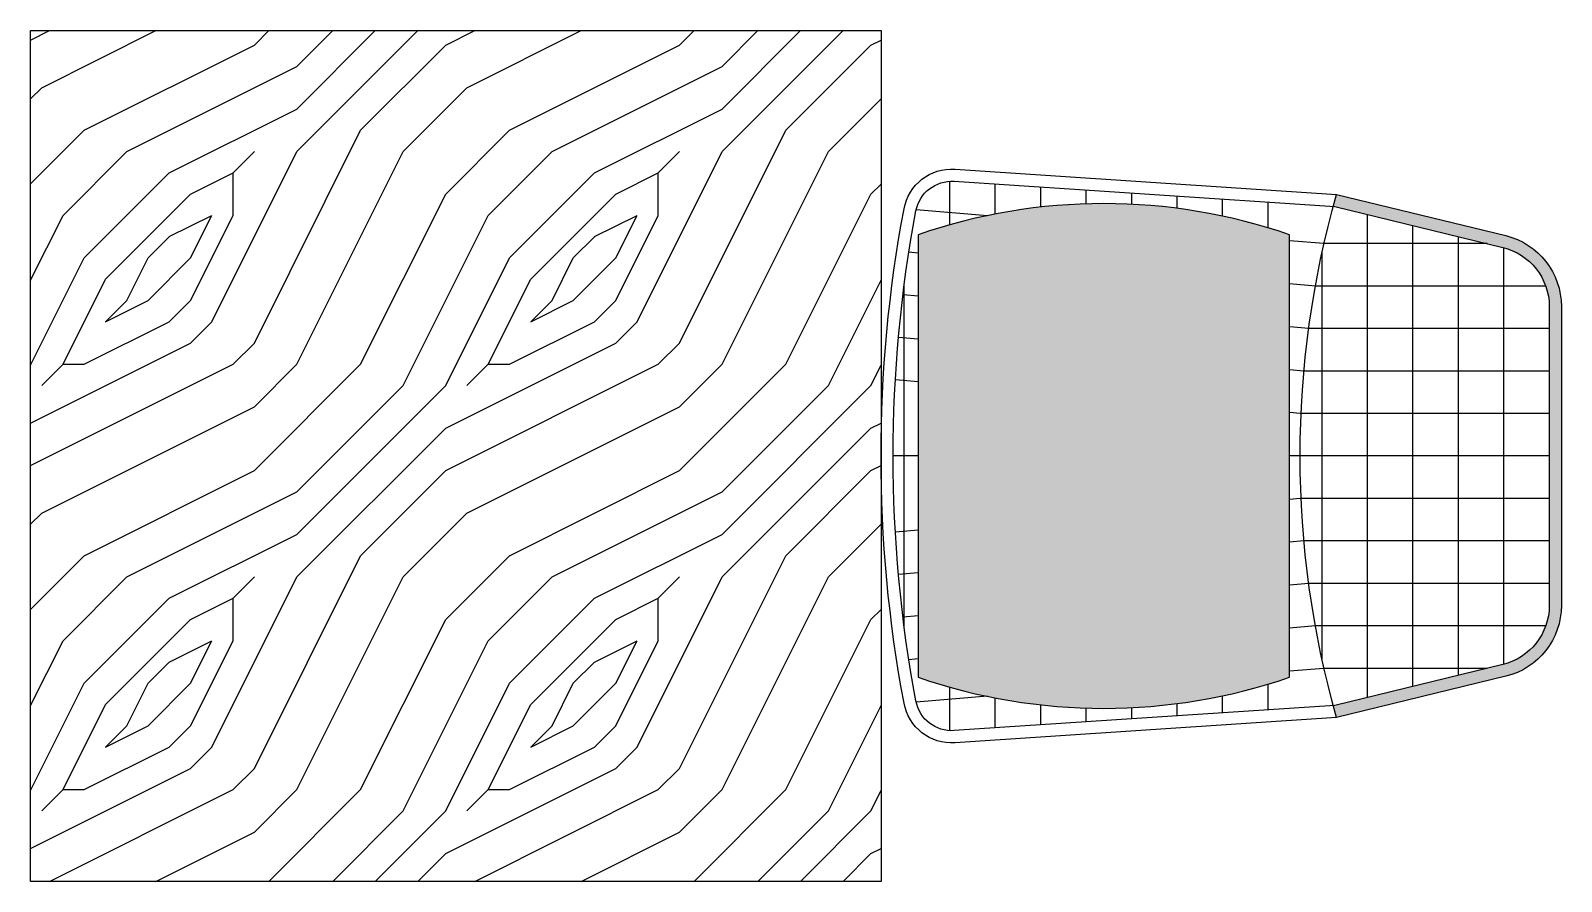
# Model space of a CAD drawing. Header units: millimetres. Extents: x 567392 to 582402, y 4512800 to 4518063.
# Drawn here: x 575715.7 to 575841.7, y 4513430.5 to 4513500.5 of the extents above; entities that cross this region are included whole.
import ezdxf

# ---------------------------------------------------------------- set-up
doc = ezdxf.new("R2010")
doc.units = ezdxf.units.MM
doc.layers.add('estofado', color=7, linetype='Continuous', lineweight=25)
doc.layers.add('tefris', color=7, linetype='Continuous', lineweight=13, true_color=0x474747)

# ---------------------------------------------------------------- blocks, each defined once
blk = doc.blocks.new('Banqueta Banc May')
at = {"layer": 'estofado'}
h = blk.add_hatch(color=256, dxfattribs=at)
h.set_gradient(color1=(203, 207, 210), one_color=1, tint=1, name='CYLINDER')
h.paths.add_polyline_path([(0.123, -0.01, -0.345989), (0.1716, -0.0482), (0.2052, -0.1866), (0.2053, -0.1878, 0.00324), (0.2152, -0.185), (0.1813, -0.0458, 0.345989), (0.123, 0), (-0.123, 0, 0.345989), (-0.1813, -0.0458), (-0.2152, -0.185, 0.00324), (-0.2053, -0.1878), (-0.2052, -0.1866), (-0.1716, -0.0482, -0.345989), (-0.123, -0.01)])
h = blk.add_hatch(color=256, dxfattribs=at)
h.set_gradient(color1=(203, 207, 210), one_color=1, tint=1, name='CYLINDER')
h.paths.add_polyline_path([(0.123, -0.01, -0.345989), (0.1716, -0.0482), (0.2052, -0.1866), (0.2053, -0.1878, 0.00324), (0.2152, -0.185), (0.1813, -0.0458, 0.345989), (0.123, 0), (-0.123, 0, 0.345989), (-0.1813, -0.0458), (-0.2152, -0.185, 0.00324), (-0.2053, -0.1878), (-0.2052, -0.1866), (-0.1716, -0.0482, -0.345989), (-0.123, -0.01)])
h = blk.add_hatch(color=256, dxfattribs=at)
h.set_gradient(color1=(225, 227, 229), one_color=1, tint=1, name='CURVED')
h.paths.add_polyline_path([(0.1821, -0.5295, 0.167263), (0.1821, -0.2239), (-0.1821, -0.2239, 0.167263), (-0.1821, -0.5295)])
for p, q in [((-0.1049, -0.01), (-0.1049, -0.208)), ((-0.0699, -0.01), (-0.0699, -0.2119)), ((-0.035, -0.01), (-0.035, -0.215)), ((0, -0.01), (0, -0.215)), ((0.035, -0.01), (0.035, -0.215)), ((0.0699, -0.01), (0.0699, -0.2119)), ((0.1049, -0.01), (0.1049, -0.208)), ((-0.1398, -0.0129), (-0.1398, -0.2025)), ((0.1398, -0.0129), (0.1398, -0.2025)), ((-0.1714, -0.0473), (0.1714, -0.0473)), ((-0.1748, -0.0611), (-0.1748, -0.1954)), ((0.1748, -0.0611), (0.1748, -0.1954)), ((-0.1805, -0.0847), (0.1805, -0.0847)), ((-0.1896, -0.1222), (0.1896, -0.1222)), ((-0.1987, -0.1596), (0.1987, -0.1596)), ((-0.1748, -0.1954), (-0.1771, -0.2239)), ((-0.1673, -0.197), (0.1673, -0.197)), ((0.1748, -0.1954), (0.1771, -0.2239)), ((-0.1398, -0.2025), (-0.1416, -0.2239)), ((-0.1049, -0.208), (-0.1062, -0.2239)), ((-0.0699, -0.2119), (-0.0709, -0.2239)), ((0.0699, -0.2119), (0.0709, -0.2239)), ((0.1049, -0.208), (0.1062, -0.2239)), ((0.1398, -0.2025), (0.1416, -0.2239)), ((-0.035, -0.215), (-0.0357, -0.2239)), ((0, -0.215), (0, -0.2239)), ((0.035, -0.215), (0.0357, -0.2239)), ((-0.2089, -0.2414), (-0.1877, -0.2414)), ((0.1877, -0.2414), (0.2089, -0.2414)), ((-0.2114, -0.2789), (-0.1973, -0.2789)), ((0.1973, -0.2789), (0.2114, -0.2789)), ((-0.2138, -0.3163), (-0.2037, -0.3163)), ((0.2037, -0.3163), (0.2138, -0.3163)), ((-0.2163, -0.3537), (-0.2071, -0.3537)), ((0.2071, -0.3537), (0.2163, -0.3537)), ((-0.2188, -0.3912), (-0.2074, -0.3912)), ((0.2074, -0.3912), (0.2188, -0.3912)), ((-0.2213, -0.4286), (-0.2048, -0.4286)), ((0.2048, -0.4286), (0.2213, -0.4286)), ((-0.2238, -0.466), (-0.1991, -0.466)), ((0.1991, -0.466), (0.2238, -0.466)), ((-0.1977, -0.4725), (-0.2026, -0.5311)), ((0.1977, -0.4725), (0.2026, -0.5311)), ((-0.226, -0.5034), (-0.1902, -0.5034)), ((0.1902, -0.5034), (0.226, -0.5034)), ((-0.1669, -0.5295), (-0.1676, -0.5371)), ((-0.1411, -0.5409), (0.1411, -0.5409)), ((-0.1315, -0.5295), (-0.1326, -0.5419)), ((-0.0962, -0.5295), (-0.0976, -0.5456)), ((-0.061, -0.5295), (-0.0626, -0.5482)), ((0, -0.5295), (0, -0.55)), ((0.061, -0.5295), (0.0626, -0.5482)), ((0.0962, -0.5295), (0.0976, -0.5456)), ((0.1315, -0.5295), (0.1326, -0.5419)), ((0.1669, -0.5295), (0.1676, -0.5371))]:
    blk.add_line(p, q, dxfattribs=at)
for points in [[(0.236, -0.4991), (0.2152, -0.185), (0.1813, -0.0458, 0.345989), (0.123, 0), (-0.123, 0, 0.345989), (-0.1813, -0.0458), (-0.2152, -0.185), (-0.236, -0.4991, 0.379693), (-0.2034, -0.5411, 0.092971), (0.2034, -0.5411, 0.379693)], [(0.226, -0.4998), (0.2052, -0.1866), (0.1716, -0.0482, 0.345989), (0.123, -0.01), (-0.123, -0.01, 0.345989), (-0.1716, -0.0482), (-0.2052, -0.1866), (-0.226, -0.4998, 0.379693), (-0.2016, -0.5313, 0.092971), (0.2016, -0.5313, 0.379693)], [(-0.1821, -0.5295, -0.167263), (-0.1821, -0.2239), (0.1821, -0.2239, -0.167263), (0.1821, -0.5295)]]:
    blk.add_lwpolyline(points, format="xyb", close=True, dxfattribs=at)
blk.add_arc((0, 0.5729), 0.7879, 254.1516, 285.8484, dxfattribs=at)

msp = doc.modelspace()

# ---------------------------------------------------------------- hatches: boundary and pattern name
at = {"layer": 'tefris', "linetype": 'Continuous', "lineweight": 25}
h = msp.add_hatch(dxfattribs=at)
h.set_pattern_fill('WOODFACE', color=35, scale=35, style=0, pattern_type=2)
h.set_pattern_definition([(360, (573268.294, 4519003.046), (35, 35), [1.75, -33.25]), (90, (573282.294, 4519015.296), (-35, 35), [3.5, -31.5]), (45, (573275.294, 4519011.796), (2e-14, 35), [2.4745, -7.4235, 2.4745, -4.949, 17.325, -14.850975]), (45, (573266.544, 4519001.296), (2e-14, 35), [2.47485, -4.9497, 2.47485, -39.59807]), (45, (573278.794, 4519004.796), (2e-14, 35), [2.47485, -47.02262]), (45, (573282.294, 4519003.046), (2e-14, 35), [2.47485, -47.02262]), (45, (573277.044, 4519006.546), (2e-14, 35), [2.47485, -47.02262]), (45, (573275.294, 4519008.296), (2e-14, 35), [4.9497, -44.54777]), (45, (573284.044, 4519034.546), (2e-14, 35), [4.9497, -44.54777]), (45, (573271.794, 4519010.046), (2e-14, 35), [9.8994, -39.59807]), (45, (573270.044, 4519011.796), (2e-14, 35), [9.8994, -39.59807]), (45, (573292.794, 4519022.296), (2e-14, 35), [9.8994, -39.59807]), (45, (573268.294, 4519015.296), (2e-14, 35), [7.42462, -42.07285]), (45, (573261.294, 4519020.546), (2e-14, 35), [7.42462, -42.07285]), (45, (573264.794, 4519017.046), (2e-14, 35), [7.42462, -42.07285]), (45, (573287.544, 4519027.546), (2e-14, 35), [12.37437, -37.1231]), (45, (573284.044, 4519029.296), (2e-14, 35), [12.37437, -37.1231]), (45, (573287.544, 4519020.546), (2e-14, 35), [17.32412, -32.17336]), (26.56505, (573271.794, 4519006.546), (35, 1e-08), [3.91312, -74.34926]), (26.56505, (573278.794, 4519017.046), (35, 1e-08), [3.91312, -74.34926]), (26.56505, (573277.044, 4519013.546), (35, 1e-08), [3.91312, -74.34926]), (26.56505, (573270.044, 4519003.046), (35, 1e-08), [7.82624, -70.43614]), (26.56505, (573277.044, 4519018.796), (35, 1e-08), [11.73936, -66.52302]), (26.56505, (573273.544, 4519020.546), (35, 1e-08), [15.65248, -62.6099]), (26.56505, (573270.044, 4519022.296), (35, 1e-08), [15.65248, -62.6099]), (26.56505, (573264.794, 4519032.796), (35, 1e-08), [15.65248, -62.6099]), (26.56505, (573264.794, 4519029.296), (35, 1e-08), [19.5656, -58.69678]), (26.56505, (573266.544, 4519025.796), (35, 1e-08), [19.5656, -58.69678]), (63.43495, (573278.794, 4519011.796), (2e-09, 35), [3.91312, -74.34926]), (63.43495, (573273.544, 4519008.296), (2e-09, 35), [3.91312, -74.34926]), (63.43495, (573268.294, 4519003.046), (2e-09, 35), [7.82624, -70.43614]), (63.43495, (573278.794, 4519008.296), (2e-09, 35), [7.82624, -70.43614]), (63.43495, (573264.794, 4519001.296), (2e-09, 35), [11.73936, -66.52302]), (63.43495, (573261.294, 4519001.296), (2e-09, 35), [15.65248, -62.6099]), (63.43495, (573292.794, 4519003.046), (2e-09, 35), [15.65248, -62.6099]), (63.43495, (573280.544, 4519006.546), (2e-09, 35), [15.65248, -62.6099]), (63.43495, (573287.544, 4519003.046), (2e-09, 35), [19.5656, -58.69678]), (63.43495, (573284.044, 4519004.796), (2e-09, 35), [19.5656, -58.69678])])
h.paths.add_polyline_path([(575785.65, 4513500.523), (575715.651, 4513500.52), (575715.651, 4513430.52), (575785.65, 4513430.523)])

# ---------------------------------------------------------------- linework, layer by layer
at = {"layer": 'tefris', "color": 35, "linetype": 'Continuous', "lineweight": 25}
msp.add_lwpolyline([(575715.65, 4513500.523), (575785.65, 4513500.523), (575785.65, 4513430.523), (575715.65, 4513430.523), (575715.65, 4513500.523)], dxfattribs=at)

# ---------------------------------------------------------------- block references
at = {"layer": 'estofado', "xscale": -100, "yscale": 100, "zscale": 100, "rotation": 270}
msp.add_blockref('Banqueta Banc May', (575841.65, 4513465.523), dxfattribs=at)

doc.saveas('drawing.dxf')
